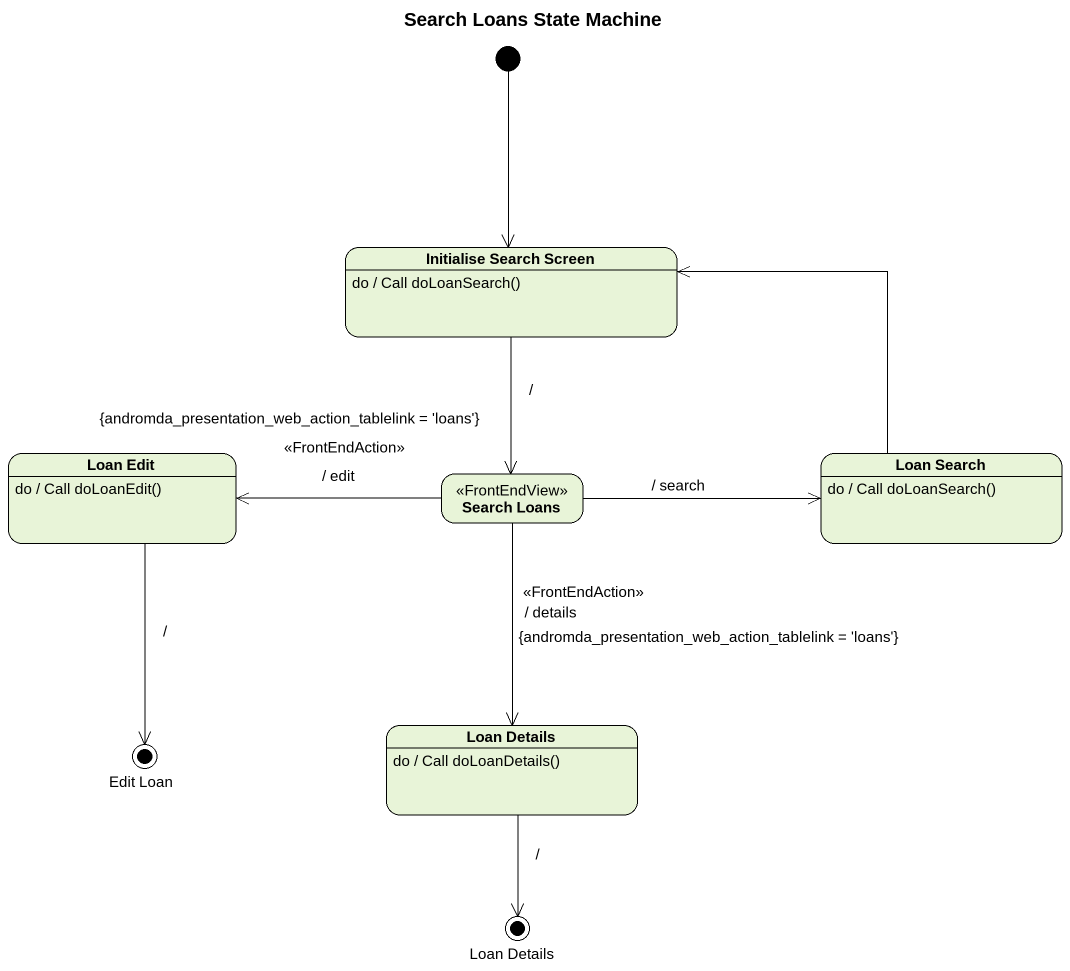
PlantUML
@startuml
title Search Loans State Machine
hide empty description
state "Initialise Search Screen" as Initialise_Search_Screen
Initialise_Search_Screen : do / Call doLoanSearch()
state "Loan Edit" as Loan_Edit
Loan_Edit : do / Call doLoanEdit()
state "Search Loans" as Search_Loans <<FrontEndView>>
state "Loan Search" as Loan_Search
Loan_Search : do / Call doLoanSearch()
state "Edit Loan" as Edit_Loan <<end>>
state "Loan Details" as Loan_Details
Loan_Details : do / Call doLoanDetails()
state "Loan Details" as Loan_Details_2 <<end>>
[*] --> Initialise_Search_Screen
Initialise_Search_Screen --> Search_Loans : /
Loan_Edit --> Edit_Loan : /
Search_Loans -left-> Loan_Edit : {andromda_presentation_web_action_tablelink = 'loans'}\n<<FrontEndAction>>\n/ edit
Search_Loans -right-> Loan_Search : / search
Search_Loans --> Loan_Details : <<FrontEndAction>>\n/ details\n{andromda_presentation_web_action_tablelink = 'loans'}
Loan_Search -left-> Initialise_Search_Screen
Loan_Details --> Loan_Details_2 : /
@enduml
